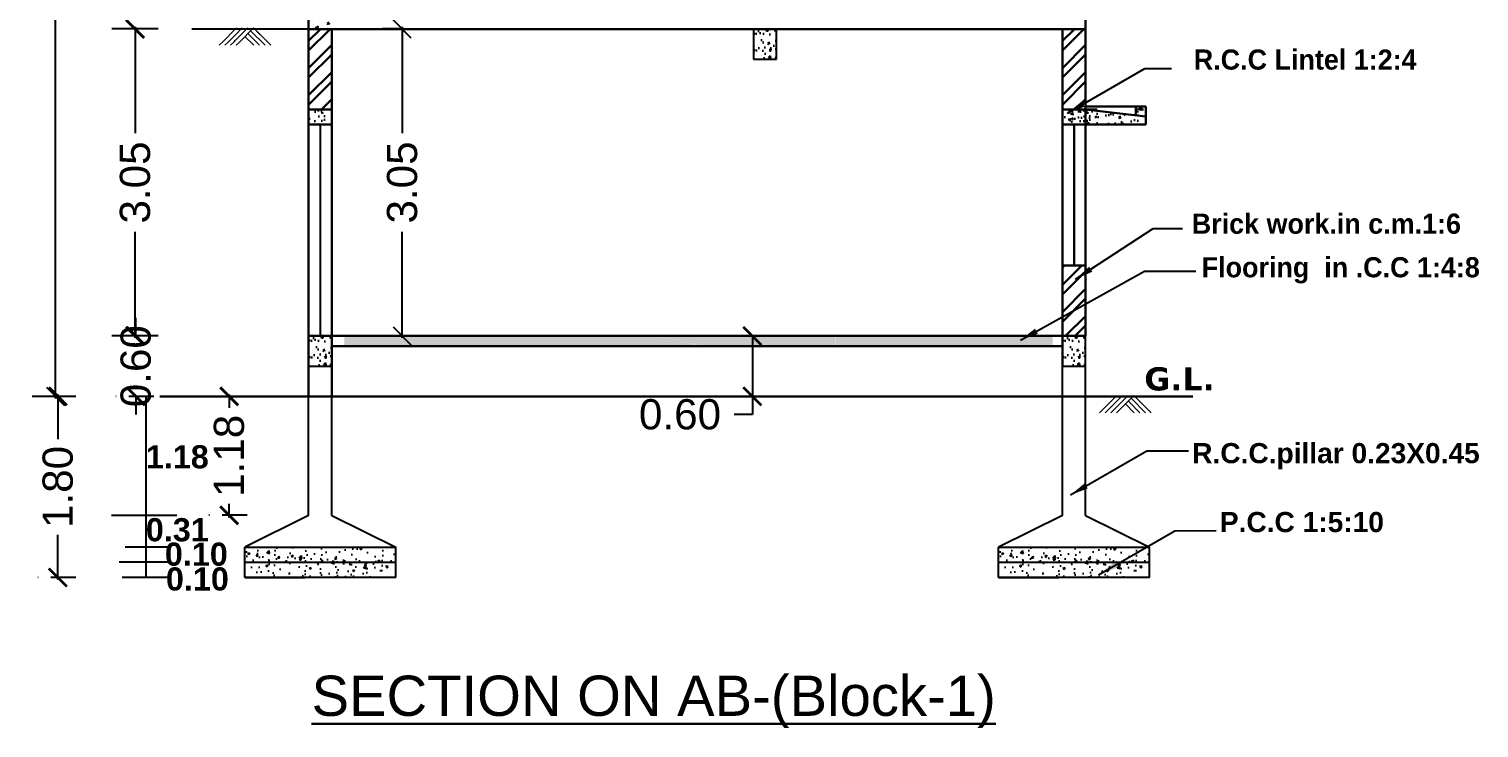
# Model space of a CAD drawing. Header units: metres. Extents: x 5231 to 10794, y 2038 to 4100.
# Drawn here: x 5256.48 to 5270.89, y 2110.2 to 2117.15 of the extents above; entities that cross this region are included whole.
import ezdxf

# ---------------------------------------------------------------- set-up
doc = ezdxf.new("R2010")
doc.units = ezdxf.units.M
doc.linetypes.add('HIDDEN', pattern=[0.375, 0.25, -0.125])
doc.linetypes.add('PHANTOM2', pattern=[1.25, 0.625, -0.125, 0.125, -0.125, 0.125, -0.125])
for name, color, linetype in [('BLK_1_FLR_0_REGULAR_ROOM', 7, 'Continuous'), ('BLK_1_HT_OF_BLDG', 7, 'Continuous'), ('BLK_1_PLINTH_HEIGHT', 7, 'Continuous')]:
    doc.layers.add(name, color=color, linetype=linetype)
doc.styles.add('S.M.S .HEADING', font='arial.ttf')
doc.styles.add('SMS1', font='arial.ttf', dxfattribs={"height": 0.3})
doc.styles.get("Standard").update_dxf_attribs({"font": 'arial.ttf'})
doc.dimstyles.new('SMS1', dxfattribs={"dimtxt": 0.2, "dimasz": 0.23, "dimexe": 0.13, "dimexo": 0.4, "dimgap": 0.901, "dimtad": 0, "dimdsep": 46, "dimtxsty": 'SMS1', "dimcen": 0.23, "dimadec": 0, "dimazin": 0, "dimtfac": 1, "dimtmove": 0, "dimatfit": 3, "dimfxl": 0, "dimarcsym": 0})
doc.dimstyles.get("Standard").update_dxf_attribs({"dimtxt": 0.18, "dimasz": 0.18, "dimexe": 0.18, "dimexo": 0.0625, "dimgap": 0.09, "dimtad": 0, "dimtih": 1, "dimtoh": 1, "dimdec": 4, "dimzin": 0, "dimdsep": 46, "dimtxsty": 'Standard', "dimcen": 0.09, "dimsd1": 1, "dimsd2": 1, "dimadec": 0, "dimazin": 0, "dimtfac": 1, "dimtdec": 4, "dimtofl": 0, "dimtmove": 0, "dimatfit": 3, "dimfxl": 0, "dimtolj": 1, "dimtzin": 0, "dimarcsym": 0})
doc.dimstyles.new('STANDARD$0', dxfattribs={"dimtxt": 0.25, "dimasz": 0.18, "dimexe": 0.15, "dimexo": 0.15, "dimgap": 0.1, "dimtad": 0, "dimzin": 0, "dimdsep": 46, "dimtxsty": 'Standard', "dimblk": 'OBLIQUE', "dimcen": 0.0625, "dimdle": 0.02, "dimadec": 0, "dimazin": 0, "dimtfac": 1, "dimtix": 1, "dimtofl": 0, "dimtmove": 2, "dimatfit": 3, "dimldrblk": 'OBLIQUE', "dimfxl": 0, "dimtolj": 1, "dimtzin": 0, "dimarcsym": 0})
pattern_1 = [(45, (-2096.89907, 2137.74966), (-0.134703842, 0.134703842), []), (45, (-2096.89907, 2137.8449), (-0.134703842, 0.134703842), [])]
pattern_2 = [(50, (-4267.39848, 2052.22014), (0.182184669, -0.0159390855), [0.01905, -0.20955]), (355, (-4267.39848, 2052.22014), (-0.0352434214, 0.1910568452), [0.01524, -0.167640584]), (100.4514447, (-4267.3833, 2052.2188), (0.146941247, 0.175117752), [0.0161900088, -0.1780902446]), (46.1842, (-4267.39848, 2052.27094), (0.271079041, -0.042042328), [0.028575, -0.314325]), (96.6355576, (-4267.3759, 2052.26743), (0.237404134, 0.2474261246), [0.024285023, -0.267135608]), (351.1841512, (-4267.39848, 2052.27094), (0.237404134, 0.2474261246), [0.022859967, -0.251459732]), (21, (-4267.37308, 2052.25824), (0.1516143913, -0.1022651982), [0.01905, -0.20955]), (326, (-4267.37308, 2052.25824), (0.0618020283, 0.184187966), [0.01524, -0.16764]), (71.451445, (-4267.36045, 2052.24971), (0.2134164193, 0.081922769), [0.0161900088, -0.1780899376]), (37.5, (-4267.398485, 2052.22014), (0.00308860325, 0.08455503887), [0, -0.165608, 0, -0.17018, 0, -0.168275]), (7.5, (-4267.398485, 2052.22014), (0.0668196625, 0.1001805748), [0, -0.097028, 0, -0.161798, 0, -0.064135]), (327.5, (-4267.45513, 2052.22014), (0.13559059517, -0.005728744), [0, -0.0635, 0, -0.19812, 0, -0.26289]), (317.5, (-4267.48053, 2052.22014), (0.1481291814, 0.025426491), [0, -0.08255, 0, -0.131572, 0, -0.18669])]

# ---------------------------------------------------------------- blocks, each defined once
blk = doc.blocks.new('earth symbol')
at = {"lineweight": 0}
for p, q in [((-0.245, -0.133), (-0.112, 0)), ((-0.161, -0.274), (0.112, 0)), ((0.245, -0.133), (0.112, 0)), ((-0.569, -0.344), (-0.498, -0.274)), ((-0.498, -0.274), (-0.245, -0.02)), ((-0.457, -0.344), (-0.386, -0.274)), ((-0.386, -0.274), (-0.245, -0.133)), ((-0.344, -0.344), (-0.274, -0.274)), ((-0.274, -0.274), (-0.245, -0.245)), ((-0.245, -0.245), (0, 0)), ((-0.245, -0.02), (-0.225, 0)), ((-0.232, -0.344), (-0.161, -0.274)), ((0.12, -0.344), (-0.056, -0.168)), ((0.232, -0.344), (0, -0.112)), ((0.344, -0.344), (0.056, -0.056)), ((0.457, -0.344), (0.133, -0.02))]:
    blk.add_line(p, q, dxfattribs=at)
blk = doc.blocks.new('_ArchTick')
at = {"color": 0, "linetype": 'ByBlock', "const_width": 0.15}
blk.add_lwpolyline([(-0.5, -0.5), (0.5, 0.5)], dxfattribs=at)
blk = doc.blocks.new('*D76')
at = {"color": 0, "lineweight": -2}
for p, q in [((5257.535, 2117.167), (5257.535, 2116.112)), ((5257.535, 2114.077), (5257.535, 2115.131))]:
    blk.add_line(p, q, dxfattribs=at)
at = {"color": 0}
for p, q in [((5257.765, 2117.147), (5257.305, 2117.147)), ((5257.765, 2114.097), (5257.305, 2114.097))]:
    blk.add_line(p, q, dxfattribs=at)
at = {"layer": 'Defpoints', "color": 0}
for p in [(5265.505, 2117.147), (5257.535, 2114.097), (5268.215, 2114.097)]:
    blk.add_point(p, dxfattribs=at)
at = {"color": 0, "lineweight": -2, "xscale": 0.18, "yscale": 0.18, "zscale": 0.18}
for p, rotation in [((5257.535, 2117.147), 90), ((5257.535, 2114.097), 270)]:
    blk.add_blockref('_ArchTick', p, dxfattribs=dict(at, rotation=rotation))
at = {"color": 0, "lineweight": 30, "insert": (5257.535, 2115.622), "char_height": 0.3, "attachment_point": 5, "rotation": 90}
blk.add_mtext('\\A1;3.05', dxfattribs=at)
blk = doc.blocks.new('*D79')
at = {"color": 0, "linetype": 'PHANTOM2', "lineweight": -2}
for p, q in [((5257.542, 2114.097), (5257.542, 2114.277)), ((5257.542, 2113.497), (5257.542, 2113.317))]:
    blk.add_line(p, q, dxfattribs=at)
at = {"color": 0, "linetype": 'HIDDEN'}
for p, q in [((5257.722, 2114.097), (5257.342, 2114.097)), ((5257.722, 2113.497), (5257.342, 2113.497))]:
    blk.add_line(p, q, dxfattribs=at)
at = {"layer": 'Defpoints', "color": 0}
for p in [(5259.259, 2114.097), (5257.542, 2113.497), (5259.259, 2113.497)]:
    blk.add_point(p, dxfattribs=at)
at = {"color": 0, "lineweight": -2, "xscale": 0.18, "yscale": 0.18, "zscale": 0.18}
for p, rotation in [((5257.542, 2114.097), 270), ((5257.542, 2113.497), 90)]:
    blk.add_blockref('_ArchTick', p, dxfattribs=dict(at, rotation=rotation))
at = {"color": 0, "insert": (5257.542, 2113.797), "char_height": 0.3, "attachment_point": 5, "rotation": 90}
blk.add_mtext('\\A1;0.60', dxfattribs=at)
blk = doc.blocks.new('_Oblique')
at = {"color": 0, "linetype": 'ByBlock', "lineweight": -2}
blk.add_line((-0.5, -0.5), (0.5, 0.5), dxfattribs=at)
blk = doc.blocks.new('*D80')
at = {"layer": 'BLK_1_HT_OF_BLDG', "color": 0, "lineweight": -2}
for p, q in [((5256.943, 2123.547), (5256.513, 2123.547)), ((5256.743, 2123.567), (5256.743, 2119.279)), ((5256.743, 2113.477), (5256.743, 2117.764)), ((5256.943, 2113.497), (5256.513, 2113.497))]:
    blk.add_line(p, q, dxfattribs=at)
at = {"layer": 'Defpoints', "color": 0}
for p in [(5256.743, 2123.547), (5260.394, 2123.547), (5260.394, 2113.497)]:
    blk.add_point(p, dxfattribs=at)
at = {"layer": 'BLK_1_HT_OF_BLDG', "color": 0, "lineweight": -2, "xscale": 0.18, "yscale": 0.18, "zscale": 0.18}
for p, rotation in [((5256.743, 2123.547), 90), ((5256.743, 2113.497), 270)]:
    blk.add_blockref('_Oblique', p, dxfattribs=dict(at, rotation=rotation))
at = {"layer": 'BLK_1_HT_OF_BLDG', "color": 0, "lineweight": 30, "insert": (5256.743, 2118.522), "char_height": 0.4, "attachment_point": 5, "rotation": 90}
blk.add_mtext('\\A1;10.05', dxfattribs=at)
blk = doc.blocks.new('*D83')
at = {"color": 0, "linetype": 'HIDDEN'}
for p, q in [((5256.947, 2113.497), (5256.567, 2113.497)), ((5256.947, 2111.697), (5256.567, 2111.697))]:
    blk.add_line(p, q, dxfattribs=at)
at = {"color": 0, "linetype": 'PHANTOM2', "lineweight": -2}
for p, q in [((5256.767, 2113.517), (5256.767, 2113.072)), ((5256.767, 2111.677), (5256.767, 2112.122))]:
    blk.add_line(p, q, dxfattribs=at)
at = {"layer": 'Defpoints', "color": 0}
for p in [(5259.003, 2113.497), (5256.767, 2111.697), (5259.003, 2111.697)]:
    blk.add_point(p, dxfattribs=at)
at = {"color": 0, "lineweight": -2, "xscale": 0.18, "yscale": 0.18, "zscale": 0.18}
for p, rotation in [((5256.767, 2113.497), 90), ((5256.767, 2111.697), 270)]:
    blk.add_blockref('_ArchTick', p, dxfattribs=dict(at, rotation=rotation))
at = {"color": 0, "insert": (5256.767, 2112.597), "char_height": 0.3, "attachment_point": 5, "rotation": 90}
blk.add_mtext('\\A1;1.80', dxfattribs=at)
blk = doc.blocks.new('*D84')
at = {"color": 0, "linetype": 'HIDDEN'}
for p, q in [((5258.649, 2113.497), (5258.269, 2113.497)), ((5258.649, 2112.315), (5258.269, 2112.315))]:
    blk.add_line(p, q, dxfattribs=at)
at = {"color": 0, "linetype": 'PHANTOM2', "lineweight": -2}
for p, q in [((5258.469, 2113.517), (5258.469, 2113.382)), ((5258.469, 2112.295), (5258.469, 2112.43))]:
    blk.add_line(p, q, dxfattribs=at)
at = {"layer": 'Defpoints', "color": 0}
for p in [(5259.003, 2113.497), (5258.469, 2112.315), (5259.259, 2112.315)]:
    blk.add_point(p, dxfattribs=at)
at = {"color": 0, "lineweight": -2, "xscale": 0.18, "yscale": 0.18, "zscale": 0.18}
for p, rotation in [((5258.469, 2113.497), 90), ((5258.469, 2112.315), 270)]:
    blk.add_blockref('_ArchTick', p, dxfattribs=dict(at, rotation=rotation))
at = {"color": 0, "insert": (5258.469, 2112.906), "char_height": 0.3, "attachment_point": 5, "rotation": 90}
blk.add_mtext('\\A1;1.18', dxfattribs=at)
blk = doc.blocks.new('*D103')
at = {"layer": 'BLK_1_FLR_0_REGULAR_ROOM', "color": 0}
for p, q in [((5260.189, 2117.167), (5260.189, 2116.112)), ((5260.189, 2117.147), (5259.989, 2117.147)), ((5260.189, 2114.077), (5260.189, 2115.131)), ((5260.189, 2114.097), (5259.989, 2114.097))]:
    blk.add_line(p, q, dxfattribs=at)
at = {"layer": 'Defpoints', "color": 0}
for p in [(5260.189, 2117.147), (5260.199, 2117.147), (5260.199, 2114.097)]:
    blk.add_point(p, dxfattribs=at)
at = {"layer": 'BLK_1_FLR_0_REGULAR_ROOM', "color": 0, "xscale": 0.18, "yscale": 0.18, "zscale": 0.18}
for p, rotation in [((5260.189, 2117.147), 90), ((5260.189, 2114.097), 270)]:
    blk.add_blockref('_Oblique', p, dxfattribs=dict(at, rotation=rotation))
at = {"layer": 'BLK_1_FLR_0_REGULAR_ROOM', "color": 0, "lineweight": 30, "insert": (5260.189, 2115.622), "char_height": 0.3, "attachment_point": 5, "rotation": 90}
blk.add_mtext('\\A1;3.05', dxfattribs=at)
blk = doc.blocks.new('*D140')
at = {"layer": 'BLK_1_PLINTH_HEIGHT', "color": 0, "lineweight": -2}
for p, q in [((5263.668, 2114.097), (5263.798, 2114.097)), ((5263.668, 2114.097), (5263.668, 2113.497)), ((5263.668, 2113.497), (5263.798, 2113.497)), ((5263.668, 2113.497), (5263.668, 2113.317)), ((5263.668, 2113.317), (5263.488, 2113.317))]:
    blk.add_line(p, q, dxfattribs=at)
at = {"layer": 'Defpoints', "color": 0}
for p in [(5263.668, 2114.097), (5263.668, 2113.497), (5263.668, 2113.497)]:
    blk.add_point(p, dxfattribs=at)
at = {"layer": 'BLK_1_PLINTH_HEIGHT', "color": 0, "lineweight": -2, "xscale": 0.18, "yscale": 0.18, "zscale": 0.18}
for p, rotation in [((5263.668, 2114.097), 90), ((5263.668, 2113.497), 270)]:
    blk.add_blockref('_ArchTick', p, dxfattribs=dict(at, rotation=rotation))
at = {"layer": 'BLK_1_PLINTH_HEIGHT', "color": 0, "lineweight": 30, "insert": (5262.949, 2113.317), "char_height": 0.3, "attachment_point": 5, "style": 'S.M.S .HEADING'}
blk.add_mtext('\\A1;0.60', dxfattribs=at)

msp = doc.modelspace()

# ---------------------------------------------------------------- hatches: boundary and pattern name
at = {"lineweight": 30}
h = msp.add_hatch(dxfattribs=at)
h.set_pattern_fill('AR-CONC', color=256, scale=0.001)
h.set_pattern_definition([(50, (-2505.67759, 2139.35742), (0.182184669, -0.0159390855), [0.01905, -0.20955]), (355, (-2505.67759, 2139.35742), (-0.0352434214, 0.1910568452), [0.01524, -0.167640584]), (100.4514447, (-2505.6624, 2139.3561), (0.146941247, 0.175117752), [0.016190009, -0.1780902446]), (46.1842, (-2505.67759, 2139.40822), (0.271079041, -0.042042328), [0.028575, -0.314325]), (96.6355576, (-2505.655, 2139.40472), (0.237404134, 0.247426125), [0.024285023, -0.267135608]), (351.184151, (-2505.6776, 2139.40822), (0.237404134, 0.247426125), [0.022859967, -0.251459732]), (21, (-2505.65219, 2139.39552), (0.1516143913, -0.1022651982), [0.01905, -0.20955]), (326, (-2505.65219, 2139.39552), (0.0618020283, 0.184187966), [0.01524, -0.16764]), (71.451445, (-2505.63955, 2139.387), (0.2134164193, 0.081922769), [0.016190009, -0.1780899376]), (37.5, (-2505.677586, 2139.357424), (0.00308860325, 0.0845550389), [0, -0.165608, 0, -0.17018, 0, -0.168275]), (7.5, (-2505.67759, 2139.35742), (0.0668196625, 0.1001805748), [0, -0.097028, 0, -0.161798, 0, -0.064135]), (327.5, (-2505.73423, 2139.357424), (0.13559059517, -0.005728744), [0, -0.0635, 0, -0.19812, 0, -0.26289]), (317.5, (-2505.75963, 2139.35742), (0.1481291814, 0.025426491), [0, -0.08255, 0, -0.131572, 0, -0.18669])])
h.paths.add_polyline_path([(5259.25885, 2117.24683), (5259.25885, 2117.14683), (5259.48885, 2117.14683), (5259.48885, 2117.24683)])
h = msp.add_hatch(dxfattribs=at)
h.set_pattern_fill('STEEL', color=256, scale=0.06, style=0)
h.set_pattern_definition([(45, (-2104.38907, 2137.74966), (-0.134703842, 0.134703842), []), (45, (-2104.38907, 2137.8449), (-0.134703842, 0.134703842), [])])
h.paths.add_polyline_path([(5259.25885, 2116.34683), (5259.37385, 2116.34683), (5259.48885, 2116.34683), (5259.48885, 2117.14683), (5259.25885, 2117.14683)])
at = {"linetype": 'Continuous', "lineweight": 30}
h = msp.add_hatch(dxfattribs=at)
h.set_pattern_fill('AR-CONC', color=256, scale=0.001)
h.set_pattern_definition([(50, (-762.26233, 431.51833), (0.182184669, -0.0159390855), [0.01905, -0.20955]), (355, (-762.26233, 431.51833), (-0.0352434214, 0.191056845), [0.01524, -0.167640584]), (100.4514447, (-762.24715, 431.517), (0.146941247, 0.175117752), [0.016190009, -0.1780902446]), (46.1842, (-762.26233, 431.56913), (0.271079041, -0.042042328), [0.028575, -0.314325]), (96.6355576, (-762.23974, 431.56563), (0.237404134, 0.247426125), [0.024285023, -0.267135608]), (351.184151, (-762.26233, 431.56913), (0.237404134, 0.247426125), [0.022859967, -0.251459732]), (21, (-762.23693, 431.55643), (0.1516143913, -0.1022651982), [0.01905, -0.20955]), (326, (-762.23693, 431.55643), (0.0618020283, 0.184187966), [0.01524, -0.16764]), (71.451445, (-762.2243, 431.54791), (0.2134164193, 0.081922769), [0.016190009, -0.1780899376]), (37.5, (-762.26233, 431.518334), (0.00308860325, 0.0845550389), [0, -0.165608, 0, -0.17018, 0, -0.168275]), (7.5, (-762.26233, 431.51833), (0.0668196625, 0.1001805748), [0, -0.097028, 0, -0.161798, 0, -0.064135]), (327.5, (-762.31897, 431.518334), (0.1355905952, -0.005728744), [0, -0.0635, 0, -0.19812, 0, -0.26289]), (317.5, (-762.34437, 431.51833), (0.1481291814, 0.025426491), [0, -0.08255, 0, -0.131572, 0, -0.18669])])
h.paths.add_polyline_path([(5263.90885, 2117.14683), (5263.67885, 2117.14683), (5263.67885, 2116.84683), (5263.90885, 2116.84683)])
h = msp.add_hatch(dxfattribs=at)
h.set_pattern_fill('STEEL', color=256, scale=0.06, style=0)
h.set_pattern_definition(pattern_1)
h.paths.add_polyline_path([(5266.74885, 2116.34683), (5266.86385, 2116.34683), (5266.97885, 2116.34683), (5266.97885, 2117.14683), (5266.74885, 2117.14683)])
at = {"lineweight": 30}
h = msp.add_hatch(dxfattribs=at)
h.set_pattern_fill('AR-CONC', color=256, scale=0.001, style=0)
h.set_pattern_definition([(50, (-1886.93621, 2149.64923), (0.182184669, -0.0159390855), [0.01905, -0.20955]), (355, (-1886.93621, 2149.64923), (-0.035242826, 0.191056643), [0.01524, -0.16764]), (100.451, (-1886.92103, 2149.6479), (0.1469425017, 0.175116688), [0.01619, -0.17809]), (46.1842, (-1886.93621, 2149.70003), (0.271079041, -0.042042328), [0.028575, -0.314325]), (96.6356, (-1886.91362, 2149.69653), (0.237404234, 0.247425556), [0.024285, -0.267135]), (351.184, (-1886.9362, 2149.70003), (0.237404606, 0.247425118), [0.02286, -0.25146]), (21, (-1886.91081, 2149.68733), (0.1516148798, -0.1022655185), [0.01905, -0.20955]), (326, (-1886.91081, 2149.68733), (0.0618020283, 0.184187966), [0.01524, -0.16764]), (71.4514, (-1886.89818, 2149.67881), (0.2134164908, 0.0819228577), [0.01619, -0.17809]), (37.5, (-1886.93621, 2149.64923), (0.00308860325, 0.0845550389), [0, -0.165608, 0, -0.17018, 0, -0.168275]), (7.5, (-1886.93621, 2149.64923), (0.0668196625, 0.1001805748), [0, -0.097028, 0, -0.161798, 0, -0.064135]), (327.5, (-1886.992855, 2149.64923), (0.13559059517, -0.005728744), [0, -0.0635, 0, -0.19812, 0, -0.26289]), (317.5, (-1887.01825, 2149.64923), (0.1481291814, 0.025426491), [0, -0.08255, 0, -0.131572, 0, -0.18669])])
h.paths.add_polyline_path([(5259.48885, 2116.34683), (5259.25885, 2116.34683), (5259.25885, 2116.19683), (5259.48885, 2116.19683)])
at = {"linetype": 'Continuous', "lineweight": 30}
h = msp.add_hatch(dxfattribs=at)
h.set_pattern_fill('AR-CONC', color=256, scale=0.001)
h.set_pattern_definition([(50, (-4182.18577, 2044.23187), (0.182184669, -0.0159390855), [0.01905, -0.20955]), (355, (-4182.18577, 2044.23187), (-0.0352434214, 0.1910568452), [0.01524, -0.167640584]), (100.4514447, (-4182.1706, 2044.23054), (0.146941247, 0.175117752), [0.0161900088, -0.1780902446]), (46.1842, (-4182.18577, 2044.28267), (0.271079041, -0.042042328), [0.028575, -0.314325]), (96.6355576, (-4182.16318, 2044.27917), (0.237404134, 0.2474261246), [0.024285023, -0.267135608]), (351.184151, (-4182.18577, 2044.28267), (0.237404134, 0.247426125), [0.022859967, -0.251459732]), (21, (-4182.16037, 2044.26997), (0.1516143913, -0.1022651982), [0.01905, -0.20955]), (326, (-4182.16037, 2044.26997), (0.0618020283, 0.184187966), [0.01524, -0.16764]), (71.451445, (-4182.14774, 2044.26145), (0.2134164193, 0.081922769), [0.0161900088, -0.1780899376]), (37.5, (-4182.185775, 2044.23187), (0.00308860325, 0.08455503887), [0, -0.165608, 0, -0.17018, 0, -0.168275]), (7.5, (-4182.185775, 2044.23187), (0.0668196625, 0.1001805748), [0, -0.097028, 0, -0.161798, 0, -0.064135]), (327.5, (-4182.24242, 2044.23187), (0.13559059517, -0.005728744), [0, -0.0635, 0, -0.19812, 0, -0.26289]), (317.5, (-4182.26782, 2044.23187), (0.1481291814, 0.025426491), [0, -0.08255, 0, -0.131572, 0, -0.18669])])
h.paths.add_polyline_path([(5266.97885, 2116.34683), (5266.74885, 2116.34683), (5266.74885, 2116.19683), (5266.97885, 2116.19683)])
h = msp.add_hatch(dxfattribs=at)
h.set_pattern_fill('AR-CONC', color=256, scale=0.001, style=0)
h.set_pattern_definition([(50, (-1879.33121, 2149.64923), (0.182184669, -0.0159390855), [0.01905, -0.20955]), (355, (-1879.33121, 2149.64923), (-0.035242826, 0.191056643), [0.01524, -0.16764]), (100.451, (-1879.31603, 2149.6479), (0.1469425017, 0.175116688), [0.01619, -0.17809]), (46.1842, (-1879.33121, 2149.70003), (0.271079041, -0.042042328), [0.028575, -0.314325]), (96.6356, (-1879.30862, 2149.69653), (0.237404234, 0.247425556), [0.024285, -0.267135]), (351.184, (-1879.3312, 2149.70003), (0.237404606, 0.247425118), [0.02286, -0.25146]), (21, (-1879.30581, 2149.68733), (0.1516148798, -0.1022655185), [0.01905, -0.20955]), (326, (-1879.30581, 2149.68733), (0.0618020283, 0.184187966), [0.01524, -0.16764]), (71.4514, (-1879.29318, 2149.67881), (0.2134164908, 0.0819228577), [0.01619, -0.17809]), (37.5, (-1879.33121, 2149.64923), (0.00308860325, 0.0845550389), [0, -0.165608, 0, -0.17018, 0, -0.168275]), (7.5, (-1879.33121, 2149.64923), (0.0668196625, 0.1001805748), [0, -0.097028, 0, -0.161798, 0, -0.064135]), (327.5, (-1879.387855, 2149.64923), (0.13559059517, -0.005728744), [0, -0.0635, 0, -0.19812, 0, -0.26289]), (317.5, (-1879.41325, 2149.64923), (0.1481291814, 0.025426491), [0, -0.08255, 0, -0.131572, 0, -0.18669])])
h.paths.add_polyline_path([(5267.09385, 2116.34683), (5266.86385, 2116.34683), (5266.86385, 2116.19683), (5267.09385, 2116.19683)])
h = msp.add_hatch(dxfattribs=at)
h.set_pattern_fill('AR-CONC', color=256, scale=0.001)
h.set_pattern_definition(pattern_2)
h.paths.add_polyline_path([(5267.57885, 2116.27683), (5266.97885, 2116.34683), (5266.97885, 2116.19683), (5267.57885, 2116.19683)])
h = msp.add_hatch(dxfattribs=at)
h.set_pattern_fill('AR-CONC', color=256, scale=0.001)
h.set_pattern_definition(pattern_2)
h.paths.add_polyline_path([(5267.57885, 2116.37683), (5267.47885, 2116.37683), (5267.47885, 2116.2885), (5267.57885, 2116.27683)])
h = msp.add_hatch(dxfattribs=at)
h.set_pattern_fill('STEEL', color=256, scale=0.06, style=0)
h.set_pattern_definition(pattern_1)
h.paths.add_polyline_path([(5266.97885, 2114.79683), (5266.74885, 2114.79683), (5266.74885, 2114.09683), (5266.97885, 2114.09683)])
h = msp.add_hatch(dxfattribs=at)
h.set_pattern_fill('AR-CONC', color=256, scale=0.001)
h.set_pattern_definition([(50, (-766.68233, 428.46833), (0.182184669, -0.0159390855), [0.01905, -0.20955]), (355, (-766.68233, 428.46833), (-0.0352434214, 0.191056845), [0.01524, -0.167640584]), (100.4514447, (-766.66715, 428.467), (0.146941247, 0.175117752), [0.016190009, -0.1780902446]), (46.1842, (-766.68233, 428.51913), (0.271079041, -0.042042328), [0.028575, -0.314325]), (96.6355576, (-766.65974, 428.51563), (0.237404134, 0.247426125), [0.024285023, -0.267135608]), (351.184151, (-766.68233, 428.51913), (0.237404134, 0.247426125), [0.022859967, -0.251459732]), (21, (-766.65693, 428.50643), (0.1516143913, -0.1022651982), [0.01905, -0.20955]), (326, (-766.65693, 428.50643), (0.0618020283, 0.184187966), [0.01524, -0.16764]), (71.451445, (-766.6443, 428.49791), (0.2134164193, 0.081922769), [0.016190009, -0.1780899376]), (37.5, (-766.68233, 428.468334), (0.00308860325, 0.0845550389), [0, -0.165608, 0, -0.17018, 0, -0.168275]), (7.5, (-766.68233, 428.46833), (0.0668196625, 0.1001805748), [0, -0.097028, 0, -0.161798, 0, -0.064135]), (327.5, (-766.73897, 428.468334), (0.1355905952, -0.005728744), [0, -0.0635, 0, -0.19812, 0, -0.26289]), (317.5, (-766.76437, 428.46833), (0.1481291814, 0.025426491), [0, -0.08255, 0, -0.131572, 0, -0.18669])])
h.paths.add_polyline_path([(5259.48885, 2114.09683), (5259.25885, 2114.09683), (5259.25885, 2113.79683), (5259.48885, 2113.79683)])
h = msp.add_hatch(dxfattribs=at)
h.set_pattern_fill('AR-CONC', color=256, scale=0.001)
h.set_pattern_definition([(50, (-2505.25129, 2139.35742), (0.182184669, -0.0159390855), [0.01905, -0.20955]), (355, (-2505.25129, 2139.35742), (-0.0352434214, 0.1910568452), [0.01524, -0.167640584]), (100.4514447, (-2505.2361, 2139.3561), (0.146941247, 0.175117752), [0.016190009, -0.1780902446]), (46.1842, (-2505.25129, 2139.40822), (0.271079041, -0.042042328), [0.028575, -0.314325]), (96.6355576, (-2505.2287, 2139.40472), (0.237404134, 0.247426125), [0.024285023, -0.267135608]), (351.184151, (-2505.2513, 2139.40822), (0.237404134, 0.247426125), [0.022859967, -0.251459732]), (21, (-2505.22589, 2139.39552), (0.1516143913, -0.1022651982), [0.01905, -0.20955]), (326, (-2505.22589, 2139.39552), (0.0618020283, 0.184187966), [0.01524, -0.16764]), (71.451445, (-2505.21325, 2139.387), (0.2134164193, 0.081922769), [0.016190009, -0.1780899376]), (37.5, (-2505.251286, 2139.357424), (0.00308860325, 0.0845550389), [0, -0.165608, 0, -0.17018, 0, -0.168275]), (7.5, (-2505.25129, 2139.35742), (0.0668196625, 0.1001805748), [0, -0.097028, 0, -0.161798, 0, -0.064135]), (327.5, (-2505.30793, 2139.357424), (0.13559059517, -0.005728744), [0, -0.0635, 0, -0.19812, 0, -0.26289]), (317.5, (-2505.33333, 2139.35742), (0.1481291814, 0.025426491), [0, -0.08255, 0, -0.131572, 0, -0.18669])])
h.paths.add_polyline_path([(5262.71761, 2114.09524), (5263.16761, 2113.99843), (5264.49203, 2113.99683), (5264.49203, 2114.09683)])
h.paths.add_polyline_path([(5263.16761, 2113.99524), (5262.71761, 2114.09683), (5259.61328, 2114.09683), (5259.61328, 2113.99683)])
h.paths.add_polyline_path([(5266.65328, 2113.99683), (5266.65328, 2114.09683), (5264.4883, 2114.09683), (5264.4883, 2113.99683)])
h = msp.add_hatch(dxfattribs=at)
h.set_pattern_fill('AR-CONC', color=256, scale=0.001)
h.set_pattern_definition([(50, (-759.19233, 428.46833), (0.182184669, -0.0159390855), [0.01905, -0.20955]), (355, (-759.19233, 428.46833), (-0.0352434214, 0.191056845), [0.01524, -0.167640584]), (100.4514447, (-759.17715, 428.467), (0.146941247, 0.175117752), [0.016190009, -0.1780902446]), (46.1842, (-759.19233, 428.51913), (0.271079041, -0.042042328), [0.028575, -0.314325]), (96.6355576, (-759.16974, 428.51563), (0.237404134, 0.247426125), [0.024285023, -0.267135608]), (351.184151, (-759.19233, 428.51913), (0.237404134, 0.247426125), [0.022859967, -0.251459732]), (21, (-759.16693, 428.50643), (0.1516143913, -0.1022651982), [0.01905, -0.20955]), (326, (-759.16693, 428.50643), (0.0618020283, 0.184187966), [0.01524, -0.16764]), (71.451445, (-759.1543, 428.49791), (0.2134164193, 0.081922769), [0.016190009, -0.1780899376]), (37.5, (-759.19233, 428.468334), (0.00308860325, 0.0845550389), [0, -0.165608, 0, -0.17018, 0, -0.168275]), (7.5, (-759.19233, 428.46833), (0.0668196625, 0.1001805748), [0, -0.097028, 0, -0.161798, 0, -0.064135]), (327.5, (-759.24897, 428.468334), (0.1355905952, -0.005728744), [0, -0.0635, 0, -0.19812, 0, -0.26289]), (317.5, (-759.27437, 428.46833), (0.1481291814, 0.025426491), [0, -0.08255, 0, -0.131572, 0, -0.18669])])
h.paths.add_polyline_path([(5266.97885, 2114.09683), (5266.74885, 2114.09683), (5266.74885, 2113.79683), (5266.97885, 2113.79683)])
at = {"linetype": 'ByBlock', "lineweight": 25, "ltscale": 0.001}
h = msp.add_hatch(dxfattribs=at)
h.set_pattern_fill('AR-CONC', color=256, scale=0.03)
h.set_pattern_definition([(50, (5736.14549, 2533.04721), (0.215178055, -0.01882564), [0.0225, -0.2475]), (355, (5736.14549, 2533.04721), (-0.0416254, 0.22565764), [0.018, -0.198]), (100.451444, (5736.16342, 2533.04564), (0.173552654, 0.206832), [0.01912206, -0.21034263]), (46.1842, (5736.1455, 2533.1072), (0.3201724, -0.04965578), [0.03375, -0.37125]), (96.635635, (5736.17217, 2533.10308), (0.28039858, 0.29223558), [0.0286831, -0.31551413]), (351.184164, (5736.1455, 2533.1072), (0.28039858, 0.29223558), [0.027, -0.297]), (21, (5736.17549, 2533.09221), (0.179072116, -0.120785667), [0.0225, -0.2475]), (326, (5736.17549, 2533.09221), (0.0729946, 0.21754501), [0.018, -0.198]), (71.451445, (5736.1904, 2533.08215), (0.25206671, 0.096759346), [0.01912206, -0.21034263]), (37.5, (5736.14549, 2533.04721), (0.003647957, 0.099868156), [0, -0.1956, 0, -0.201, 0, -0.19875]), (7.5, (5736.14549, 2533.04721), (0.078920861, 0.118323514), [0, -0.1146, 0, -0.1911, 0, -0.07575]), (327.5, (5736.07859, 2533.04721), (0.160146731, -0.006766462), [0, -0.075, 0, -0.234, 0, -0.3105]), (317.5, (5736.04859, 2533.04721), (0.17495585, 0.030031495), [0, -0.0975, 0, -0.1554, 0, -0.2205])])
h.paths.add_polyline_path([(5260.12385, 2111.85021), (5258.62385, 2111.85021), (5258.62385, 2111.69683), (5260.12385, 2111.69683)])
h.paths.add_polyline_path([(5260.12385, 2112.00021), (5258.62385, 2112.00021), (5258.62385, 2111.85021), (5260.12385, 2111.85021)])
h = msp.add_hatch(dxfattribs=at)
h.set_pattern_fill('AR-CONC', color=256, scale=0.03)
h.set_pattern_definition([(50, (5743.63549, 2533.04721), (0.215178055, -0.01882564), [0.0225, -0.2475]), (355, (5743.63549, 2533.04721), (-0.0416254, 0.22565764), [0.018, -0.198]), (100.451444, (5743.65342, 2533.04564), (0.173552654, 0.206832), [0.01912206, -0.21034263]), (46.1842, (5743.6355, 2533.1072), (0.3201724, -0.04965578), [0.03375, -0.37125]), (96.635635, (5743.66217, 2533.10308), (0.28039858, 0.29223558), [0.0286831, -0.31551413]), (351.184164, (5743.6355, 2533.1072), (0.28039858, 0.29223558), [0.027, -0.297]), (21, (5743.66549, 2533.09221), (0.179072116, -0.120785667), [0.0225, -0.2475]), (326, (5743.66549, 2533.09221), (0.0729946, 0.21754501), [0.018, -0.198]), (71.451445, (5743.6804, 2533.08215), (0.25206671, 0.096759346), [0.01912206, -0.21034263]), (37.5, (5743.63549, 2533.04721), (0.003647957, 0.099868156), [0, -0.1956, 0, -0.201, 0, -0.19875]), (7.5, (5743.63549, 2533.04721), (0.078920861, 0.118323514), [0, -0.1146, 0, -0.1911, 0, -0.07575]), (327.5, (5743.56859, 2533.04721), (0.160146731, -0.006766462), [0, -0.075, 0, -0.234, 0, -0.3105]), (317.5, (5743.53859, 2533.04721), (0.17495585, 0.030031495), [0, -0.0975, 0, -0.1554, 0, -0.2205])])
h.paths.add_polyline_path([(5267.61385, 2111.85021), (5266.11385, 2111.85021), (5266.11385, 2111.69683), (5267.61385, 2111.69683)])
h.paths.add_polyline_path([(5267.61385, 2112.00021), (5266.11385, 2112.00021), (5266.11385, 2111.85021), (5267.61385, 2111.85021)])

# ---------------------------------------------------------------- linework, layer by layer
at = {"linetype": 'Continuous', "lineweight": 30}
for p, q in [((5266.97885, 2117.14683), (5266.97885, 2121.69683)), ((5259.48885, 2117.14683), (5266.97885, 2117.14683)), ((5266.74885, 2114.09683), (5266.74885, 2117.14683)), ((5266.97885, 2115.84683), (5266.97885, 2117.14683)), ((5266.97885, 2116.34683), (5266.74885, 2116.34683)), ((5267.09385, 2116.34683), (5266.86385, 2116.34683)), ((5267.47885, 2116.37683), (5266.97885, 2116.37683)), ((5267.57885, 2116.27683), (5266.97885, 2116.34683)), ((5267.57885, 2116.37683), (5267.47885, 2116.37683)), ((5267.47885, 2116.37683), (5267.47885, 2116.2885)), ((5266.97885, 2116.19683), (5266.74885, 2116.19683)), ((5266.74885, 2114.79683), (5266.74885, 2116.19683)), ((5267.09385, 2116.19683), (5266.86385, 2116.19683)), ((5266.97885, 2116.19683), (5267.57885, 2116.19683)), ((5266.97885, 2114.09683), (5266.97885, 2115.91118)), ((5259.61328, 2114.09683), (5266.77328, 2114.09683)), ((5266.65328, 2114.09683), (5266.97885, 2114.09683)), ((5257.77888, 2113.49683), (5268.04545, 2113.49683)), ((5266.57828, 2113.49683), (5267.17828, 2113.49683))]:
    msp.add_line(p, q, dxfattribs=at)
for p, q in [((5259.25885, 2117.14683), (5258.10011, 2117.14683)), ((5259.25885, 2117.14683), (5259.25885, 2116.24683)), ((5263.67885, 2117.14683), (5263.67885, 2116.84683)), ((5263.90885, 2116.84683), (5263.90885, 2117.14683)), ((5263.67885, 2116.84683), (5263.90885, 2116.84683)), ((5259.37385, 2116.19683), (5259.37385, 2114.09683)), ((5259.25885, 2114.09683), (5259.25885, 2113.79683)), ((5259.48885, 2113.79683), (5259.48885, 2114.09683)), ((5266.74885, 2114.09683), (5266.74885, 2113.79683)), ((5266.97885, 2113.79683), (5266.97885, 2114.09683)), ((5259.25885, 2113.79683), (5259.48885, 2113.79683)), ((5266.74885, 2113.79683), (5266.97885, 2113.79683)), ((5257.64473, 2111.69683), (5257.64473, 2113.49683)), ((5257.94891, 2112.31485), (5257.30047, 2112.31485)), ((5257.8909, 2112.00021), (5257.43763, 2112.00021)), ((5260.12385, 2111.69683), (5260.12385, 2112.00021)), ((5267.61385, 2111.69683), (5267.61385, 2112.00021)), ((5257.8917, 2111.84852), (5257.37765, 2111.84852)), ((5257.88324, 2111.69683), (5257.40622, 2111.69683))]:
    msp.add_line(p, q)
at = {"lineweight": 30}
for p, q in [((5259.25885, 2113.49683), (5259.25885, 2117.14683)), ((5259.25885, 2117.14683), (5259.48885, 2117.14683)), ((5259.48885, 2115.84683), (5259.48885, 2117.14683)), ((5259.48885, 2116.34683), (5259.25885, 2116.34683)), ((5267.57885, 2116.27683), (5267.57885, 2116.37683)), ((5259.48885, 2116.19683), (5259.25885, 2116.19683)), ((5266.74885, 2116.19683), (5266.97885, 2116.19683)), ((5266.86385, 2116.19683), (5266.86385, 2114.79683)), ((5267.57885, 2116.19683), (5267.57885, 2116.27683)), ((5259.48885, 2113.49683), (5259.48885, 2115.91118)), ((5266.74885, 2115.59683), (5266.74885, 2115.49683)), ((5266.74885, 2114.79683), (5266.97885, 2114.79683)), ((5259.25885, 2114.09683), (5259.61328, 2114.09683)), ((5259.48885, 2114.09683), (5262.59885, 2114.09683)), ((5259.48885, 2113.99683), (5264.54745, 2113.99683)), ((5263.16761, 2113.99524), (5266.74885, 2113.99524)), ((5258.39223, 2113.49683), (5259.61328, 2113.49683)), ((5259.08828, 2113.49683), (5259.68828, 2113.49683))]:
    msp.add_line(p, q, dxfattribs=at)
at = {"lineweight": 25}
for p, q in [((5266.74885, 2112.31485), (5266.74885, 2114.09683)), ((5266.97885, 2112.31485), (5266.97885, 2114.09683)), ((5259.09872, 2113.49683), (5259.69872, 2113.49683)), ((5259.25885, 2112.31485), (5259.25885, 2113.49683)), ((5259.48885, 2112.31485), (5259.48885, 2113.49686)), ((5259.25885, 2112.31485), (5258.62385, 2112.00021)), ((5259.48885, 2112.31485), (5260.12385, 2112.00021)), ((5266.74885, 2112.31485), (5266.11385, 2112.00021)), ((5266.97885, 2112.31485), (5267.61385, 2112.00021)), ((5258.62385, 2112.00021), (5260.12385, 2112.00021)), ((5258.62385, 2112.00021), (5260.1171, 2112.00021)), ((5258.62385, 2111.69683), (5258.62385, 2112.00021)), ((5266.11385, 2112.00021), (5267.61385, 2112.00021)), ((5266.11385, 2112.00021), (5267.6071, 2112.00021)), ((5266.11385, 2111.69683), (5266.11385, 2112.00021)), ((5258.62385, 2111.85021), (5260.12385, 2111.85021)), ((5266.11385, 2111.85021), (5267.61385, 2111.85021)), ((5258.62385, 2111.69683), (5259.22385, 2111.69683)), ((5260.12385, 2111.69683), (5258.62385, 2111.69683)), ((5266.11385, 2111.69683), (5266.71385, 2111.69683)), ((5267.61385, 2111.69683), (5266.11385, 2111.69683))]:
    msp.add_line(p, q, dxfattribs=at)
at = {"lineweight": 30}
msp.add_lwpolyline([(5259.48885, 2117.24683), (5259.25885, 2117.24683), (5259.25885, 2117.14683), (5259.48885, 2117.14683)], dxfattribs=at)
at = {"linetype": 'Continuous', "lineweight": 30}
msp.add_lwpolyline([(5259.25885, 2117.14683), (5266.97885, 2117.14683)], dxfattribs=at)

# ---------------------------------------------------------------- block references
at = {"linetype": 'Continuous', "lineweight": 30, "xscale": 0.5, "yscale": 0.5, "zscale": 0.5}
for p in [(5258.65466, 2117.15696), (5267.40274, 2113.50696)]:
    msp.add_blockref('earth symbol', p, dxfattribs=at)

# ---------------------------------------------------------------- texts
at = {"linetype": 'Continuous', "lineweight": 30, "insert": (5268.0539, 2116.94326), "char_height": 0.2, "width": 2.7352333, "attachment_point": 1, "style": 'SMS1'}
msp.add_mtext('{\\fTw Cen MT|b1|i0|c0|p34;R.C.C Lintel 1:2:4 }', dxfattribs=at)
at = {"lineweight": 30, "char_height": 0.2, "width": 3.5434, "attachment_point": 1, "style": 'SMS1'}
for s, insert in [('{\\fTw Cen MT|b1|i0|c0|p34;Brick work.in c.m.1:6}', (5268.03365, 2115.31258)), ('{\\fTw Cen MT|b1|i0|c0|p34;Flooring  in .C.C 1:4:8}', (5268.13247, 2114.87972))]:
    msp.add_mtext(s, dxfattribs=dict(at, insert=insert))
at = {"lineweight": 30, "char_height": 0.23, "width": 0.5002916, "attachment_point": 1}
for s, insert in [('{\\fVerdana|b1|i0|c0|p34;G.L.}', (5267.56168, 2113.78595)), ('{\\fArial|b1|i0|c0|p34;1.18}', (5257.64146, 2113.01179)), ('{\\fArial|b1|i0|c0|p34;0.31}', (5257.64146, 2112.28715)), ('{\\fArial|b1|i0|c0|p34;0.10}', (5257.83059, 2112.04411)), ('{\\fArial|b1|i0|c0|p34;0.10}', (5257.84131, 2111.79794))]:
    msp.add_mtext(s, dxfattribs=dict(at, insert=insert))
at = {"lineweight": 25, "char_height": 0.2, "style": 'SMS1'}
for s, insert, width, attachment_point in [('{\\fArial|b1|i0|c0|p34;R.C.C.pillar 0.23X0.45}', (5269.46664, 2112.90284), 3.4406919, 5), ('{\\fArial|b1|i0|c0|p34; P.C.C 1:5:10}', (5268.23534, 2112.34832), 3.5434, 1)]:
    msp.add_mtext(s, dxfattribs=dict(at, insert=insert, width=width, attachment_point=attachment_point))
at = {"lineweight": 30, "insert": (5259.2881, 2110.72248), "char_height": 0.4, "attachment_point": 1, "style": 'SMS1'}
msp.add_mtext_dynamic_manual_height_columns('{\\LSECTION ON AB-(Block-1)}', width=8.7092844, gutter_width=1.5, heights=[0], dxfattribs=at)

# ---------------------------------------------------------------- dimensions: what is measured, and where the dimension line sits
at = {"lineweight": 30}
dim = msp.add_linear_dim(base=(5257.53529, 2114.09683), p1=(5265.505, 2117.14683), p2=(5268.21514, 2114.09683), angle=90, dimstyle='STANDARD$0', override={"dimtxt": 0.3, "dimexe": 0.23, "dimexo": 0.23, "dimblk": 'ArchTick', "dimldrblk": 'ArchTick', "dimfxl": 0.23, "dimlwe": 65535}, dxfattribs=at)
dim.commit()
dim.dimension.update_dxf_attribs({"geometry": '*D76', "text_midpoint": (5257.53529, 2115.62183), "dimtype": 160})
for base, p1, p2, picture, middle in [((5257.54168, 2113.49683), (5259.25885, 2114.09683), (5259.25885, 2113.49683), '*D79', (5257.54168, 2113.79683)), ((5256.76732, 2111.69683), (5259.00275, 2113.49683), (5259.00275, 2111.69683), '*D83', (5256.76732, 2112.59683)), ((5258.4693, 2112.31485), (5259.00275, 2113.49683), (5259.25885, 2112.31485), '*D84', (5258.4693, 2112.90584))]:
    dim = msp.add_linear_dim(base=base, p1=p1, p2=p2, angle=90, dimstyle='STANDARD$0', override={"dimtxt": 0.3, "dimexe": 0.2, "dimexo": 0.2, "dimblk": 'ArchTick', "dimldrblk": 'ArchTick', "dimfxl": 0.18, "dimlwe": 65535, "dimarcsym": 2})
    dim.commit()
    dim.dimension.update_dxf_attribs({"geometry": picture, "text_midpoint": middle})
at = {"layer": 'BLK_1_FLR_0_REGULAR_ROOM', "color": 2, "lineweight": 30}
dim = msp.add_linear_dim(base=(5260.18896, 2117.14683), p1=(5260.19887, 2114.09683), p2=(5260.19887, 2117.14683), angle=90, dimstyle='STANDARD$0', override={"dimtxt": 0.3, "dimexe": 0.2, "dimexo": 0.2, "dimlwd": 65535, "dimlwe": 65535}, dxfattribs=at)
dim.commit()
dim.dimension.update_dxf_attribs({"geometry": '*D103', "text_midpoint": (5260.18896, 2115.62183)})
at = {"layer": 'BLK_1_HT_OF_BLDG', "color": 5, "lineweight": 30}
dim = msp.add_linear_dim(base=(5256.74305, 2123.54683), p1=(5260.39394, 2113.49683), p2=(5260.39394, 2123.54683), angle=90, dimstyle='STANDARD$0', override={"dimtxt": 0.4, "dimexe": 0.23, "dimexo": 0.2, "dimfxl": 0.2}, dxfattribs=at)
dim.commit()
dim.dimension.update_dxf_attribs({"geometry": '*D80', "text_midpoint": (5256.74305, 2118.52183)})
at = {"layer": 'BLK_1_PLINTH_HEIGHT', "color": 7, "lineweight": 30}
dim = msp.add_aligned_dim(p1=(5263.66828, 2114.09683), p2=(5263.66828, 2113.49683), distance=0, dimstyle='STANDARD$0', override={"dimtxt": 0.3, "dimexe": 0.13, "dimexo": 0.2, "dimgap": 0.15, "dimtih": 1, "dimtoh": 1, "dimtxsty": 'S.M.S .HEADING', "dimblk": 'ArchTick', "dimcen": 0.09, "dimdle": 0, "dimtix": 0, "dimtmove": 0, "dimldrblk": 'ArchTick', "dimfxl": 0.18}, dxfattribs=at)
dim.commit()
dim.dimension.update_dxf_attribs({"geometry": '*D140', "text_midpoint": (5262.94916, 2113.31683)})

# ---------------------------------------------------------------- leaders
at = {"linetype": 'Continuous', "lineweight": 30}
for points in [[(5266.79809, 2116.31045), (5267.56798, 2116.75494), (5267.83415, 2116.75311)], [(5266.87927, 2114.66206), (5267.64916, 2115.16414), (5267.94259, 2115.16414)], [(5266.33292, 2114.05664), (5267.56454, 2114.74173), (5268.07586, 2114.74156)]]:
    msp.add_leader(points, dimstyle='Standard', dxfattribs=at)
at = {"linetype": 'ByBlock', "lineweight": 25}
msp.add_leader([(5266.82884, 2112.51747), (5267.58851, 2112.95607), (5267.99982, 2112.95668)], dimstyle='Standard', override={"dimfxl": 0.05, "dimtfillclr": 256}, dxfattribs=at)
at = {"lineweight": 25}
msp.add_leader([(5267.10582, 2111.72349), (5267.86549, 2112.16209), (5268.2768, 2112.1627)], dimstyle='SMS1', override={"dimgap": 0.625, "dimtad": 0}, dxfattribs=at)

doc.saveas('drawing.dxf')
